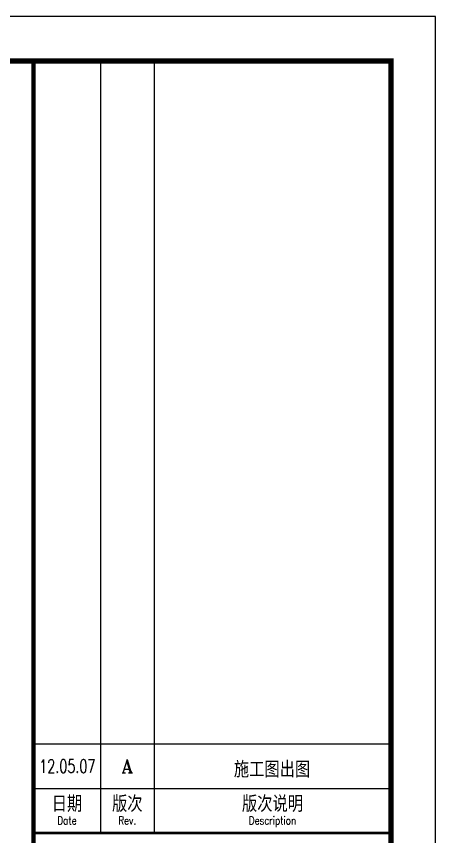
# Model space of a CAD drawing. Extents: x 1914156 to 2010983, y 1234267 to 1358917.
# Drawn here: x 1988875 to 1998256, y 1275290 to 1293667 of the extents above; entities that cross this region are included whole.
import ezdxf
from ezdxf.enums import TextEntityAlignment as Align

# ---------------------------------------------------------------- set-up
doc = ezdxf.new("R2010")
doc.units = 0
doc.header["$LTSCALE"] = 30
doc.layers.get('0').update_dxf_attribs({"linetype": 'CONTINUOUS'})
doc.layers.add('s-图框', color=7, linetype='CONTINUOUS')
doc.layers.add('图框', color=85, linetype='CONTINUOUS')
doc.styles.add('TKZ1_tjhts.shx', font='tjromant.shx', dxfattribs={"bigfont": 'tjhts.shx'})
doc.styles.add('TKZ2_tjkts.shx', font='tjromant.shx', dxfattribs={"bigfont": 'tjkts.shx'})

# ---------------------------------------------------------------- blocks, each defined once
blk = doc.blocks.new('TJAD_TK_A1')
for p, q in [((1266.38, 940.45), (1266.38, 767.45)), ((1278.38, 940.45), (1278.38, 767.45)), ((1251.38, 777.45), (1263.38, 777.45)), ((1251.38, 777.45), (1331.38, 777.45)), ((1251.38, 767.45), (1331.38, 767.45))]:
    blk.add_line(p, q)
for points, const_width in [([(1251.38, 940.45), (1251.38, 366.45)], 1), ([(1251.38, 767.45), (1331.38, 767.45)], 0.6)]:
    blk.add_lwpolyline(points, dxfattribs=dict(const_width=const_width))
at = {"layer": '图框'}
for p, q in [((1341.38, 950.45), (500.38, 950.45)), ((1341.38, 356.45), (1341.38, 950.45)), ((1251.38, 787.45), (1331.38, 787.45))]:
    blk.add_line(p, q, dxfattribs=at)
at = {"layer": '图框', "const_width": 1.2}
blk.add_lwpolyline([(1331.38, 940.45), (525.38, 940.45), (525.38, 366.45), (1331.38, 366.45)], close=True, dxfattribs=at)
at = {"style": 'TKZ2_tjkts.shx'}
for s, p in [('日期', (1258.88, 774)), ('版次', (1272.38, 774)), ('版次说明', (1304.88, 774))]:
    blk.add_text(s, height=3.6, dxfattribs=at).set_placement(p, align=Align.MIDDLE_CENTER)
at = {"style": 'TKZ2_tjkts.shx', "width": 0.8}
for s, p in [('Date', (1258.88, 770.3)), ('Rev.', (1272.38, 770.3)), ('Description', (1304.88, 770.3))]:
    blk.add_text(s, height=1.8, dxfattribs=at).set_placement(p, align=Align.MIDDLE_CENTER)

msp = doc.modelspace()

# ---------------------------------------------------------------- block references
at = {"layer": 's-图框', "xscale": 100, "yscale": 100, "zscale": 100}
msp.add_blockref('TJAD_TK_A1', (1864118.4, 1198622.1), dxfattribs=at)

# ---------------------------------------------------------------- texts
at = {"layer": '图框', "style": 'TKZ1_tjhts.shx', "width": 0.7}
msp.add_text('12.05.07', height=300, dxfattribs=at).set_placement((1990014.1, 1276867), align=Align.MIDDLE_CENTER)
at = {"layer": '图框', "style": 'TKZ1_tjhts.shx'}
for s, height, p in [('A', 300, (1991356.3, 1276867)), ('施工图出图', 360, (1994595.8, 1276793.7))]:
    msp.add_text(s, height=height, dxfattribs=at).set_placement(p, align=Align.MIDDLE_CENTER)

doc.saveas('drawing.dxf')
